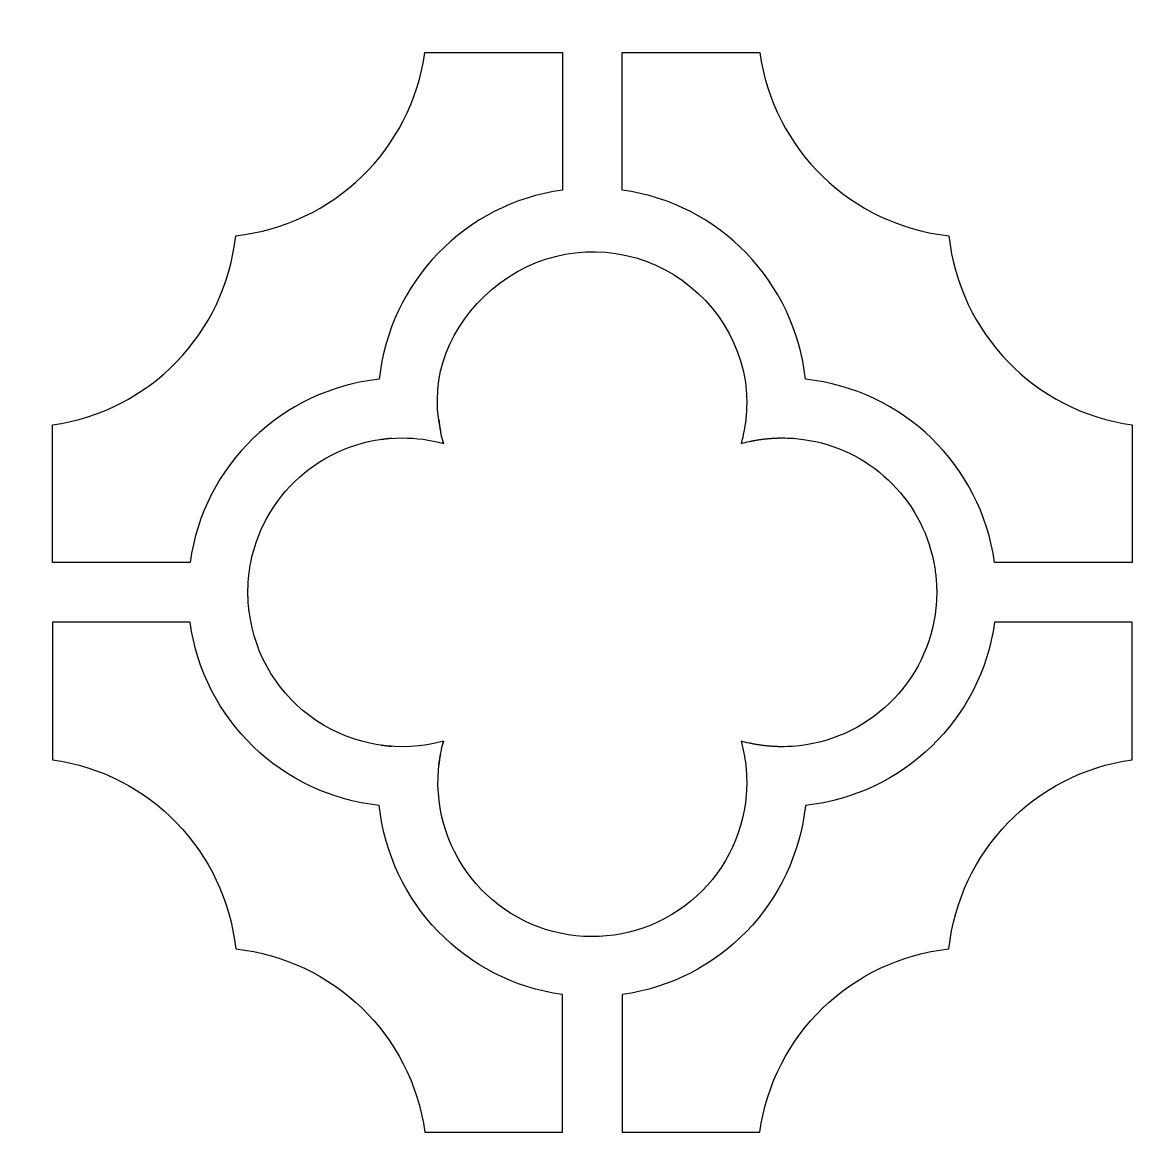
# Model space of a CAD drawing. Header units: centimetres. Extents: x -8.6 to 7.4, y -2.5 to 11.8.
# Drawn here: x 3.592 to 6.103, y -0.451 to 2.096 of the extents above; entities that cross this region are included whole.
import ezdxf

# ---------------------------------------------------------------- set-up
doc = ezdxf.new("R2010")
doc.units = ezdxf.units.CM
doc.header["$MEASUREMENT"] = 0
doc.layers.add('layer 1', color=7, linetype='Continuous')

msp = doc.modelspace()

# ---------------------------------------------------------------- linework, layer by layer
at = {"layer": 'layer 1', "color": 242}
for points, knots in [([(-0.18941, 11.81631), (-0.18941, 11.81631), (-0.0542, 11.81631), (-0.0542, 11.81631), (-0.0542, 11.81631), (-0.0542, 11.81631), (7.23783, 11.81631), (7.23783, 11.81631), (7.23783, 11.81631), (7.23783, 11.81631), (7.37304, 11.81631), (7.37304, 11.81631), (7.37304, 11.81631), (7.37304, 11.81631), (7.37304, 11.6811), (7.37304, 11.6811), (7.37304, 11.6811), (7.37304, 11.6811), (7.37304, -2.35212), (7.37304, -2.35212), (7.37304, -2.35212), (7.37304, -2.35212), (7.37304, -2.48733), (7.37304, -2.48733), (7.37304, -2.48733), (7.37304, -2.48733), (7.23783, -2.48733), (7.23783, -2.48733), (7.23783, -2.48733), (7.23783, -2.48733), (-0.0542, -2.48733), (-0.0542, -2.48733), (-0.0542, -2.48733), (-0.0542, -2.48733), (-0.18941, -2.48733), (-0.18941, -2.48733), (-0.18941, -2.48733), (-0.18941, -2.48733), (-0.18941, -2.35212), (-0.18941, -2.35212), (-0.18941, -2.35212), (-0.18941, -2.35212), (-0.18941, 11.6811), (-0.18941, 11.6811), (-0.18941, 11.6811), (-0.18941, 11.6811), (-0.18941, 11.81631), (-0.18941, 11.81631)], [0, 0, 0, 0, 0.0769231, 0.0769231, 0.0769231, 0.0769231, 0.1538462, 0.1538462, 0.1538462, 0.1538462, 0.2307692, 0.2307692, 0.2307692, 0.2307692, 0.3076923, 0.3076923, 0.3076923, 0.3076923, 0.3846154, 0.3846154, 0.3846154, 0.3846154, 0.4615385, 0.4615385, 0.4615385, 0.4615385, 0.5384615, 0.5384615, 0.5384615, 0.5384615, 0.6153846, 0.6153846, 0.6153846, 0.6153846, 0.6923077, 0.6923077, 0.6923077, 0.6923077, 0.7692308, 0.7692308, 0.7692308, 0.7692308, 0.8461538, 0.8461538, 0.8461538, 0.8461538, 1, 1, 1, 1]), ([(3.65942, 0.87888), (3.65942, 0.87888), (3.84912, 0.87888), (3.84912, 0.87888), (3.84912, 0.87888), (3.84912, 0.87888), (3.96933, 0.87888), (3.96933, 0.87888), (3.96933, 0.87888), (3.99994, 1.09788), (4.17591, 1.26805), (4.39576, 1.29173), (4.39576, 1.29173), (4.41928, 1.51161), (4.58966, 1.68738), (4.80863, 1.71815), (4.80863, 1.71815), (4.80863, 1.71815), (4.80863, 2.02809), (4.80863, 2.02809), (4.80863, 2.02809), (4.80863, 2.02809), (4.70532, 2.02809), (4.70532, 2.02809), (4.70532, 2.02809), (4.70532, 2.02809), (4.65601, 2.02809), (4.65601, 2.02809), (4.65601, 2.02809), (4.65601, 2.02809), (4.61874, 2.02809), (4.61874, 2.02809), (4.61874, 2.02809), (4.61874, 2.02809), (4.49869, 2.02809), (4.49869, 2.02809), (4.49869, 2.02809), (4.46807, 1.80909), (4.2921, 1.63891), (4.07225, 1.61523), (4.07225, 1.61523), (4.04874, 1.39537), (3.87838, 1.2196), (3.65942, 1.18882), (3.65942, 1.18882), (3.65942, 1.18882), (3.65942, 1.12352), (3.65942, 1.12352), (3.65942, 1.12352), (3.65942, 1.12352), (3.65942, 1.09026), (3.65942, 1.09026), (3.65942, 1.09026), (3.65942, 1.09026), (3.65942, 0.99169), (3.65942, 0.99169), (3.65942, 0.99169), (3.65942, 0.99169), (3.65942, 0.87888), (3.65942, 0.87888)], [0, 0, 0, 0, 0.0625, 0.0625, 0.0625, 0.0625, 0.125, 0.125, 0.125, 0.125, 0.1875, 0.1875, 0.1875, 0.1875, 0.25, 0.25, 0.25, 0.25, 0.3125, 0.3125, 0.3125, 0.3125, 0.375, 0.375, 0.375, 0.375, 0.4375, 0.4375, 0.4375, 0.4375, 0.5, 0.5, 0.5, 0.5, 0.5625, 0.5625, 0.5625, 0.5625, 0.625, 0.625, 0.625, 0.625, 0.6875, 0.6875, 0.6875, 0.6875, 0.75, 0.75, 0.75, 0.75, 0.8125, 0.8125, 0.8125, 0.8125, 0.875, 0.875, 0.875, 0.875, 1, 1, 1, 1]), ([(5.78311, 0.87888), (5.78311, 0.87888), (5.93807, 0.87888), (5.93807, 0.87888), (5.93807, 0.87888), (5.93807, 0.87888), (6.09303, 0.87888), (6.09303, 0.87888), (6.09303, 0.87888), (6.09303, 0.87888), (6.09303, 0.99169), (6.09303, 0.99169), (6.09303, 0.99169), (6.09303, 0.99169), (6.09303, 1.09024), (6.09303, 1.09024), (6.09303, 1.09024), (6.09303, 1.09024), (6.09303, 1.12354), (6.09303, 1.12354), (6.09303, 1.12354), (6.09303, 1.12354), (6.09303, 1.1888), (6.09303, 1.1888), (6.09303, 1.1888), (5.87404, 1.21943), (5.70387, 1.39539), (5.68018, 1.61523), (5.68018, 1.61523), (5.46031, 1.63875), (5.28453, 1.80911), (5.25376, 2.02809), (5.25376, 2.02809), (5.25376, 2.02809), (5.18862, 2.02809), (5.18862, 2.02809), (5.18862, 2.02809), (5.18862, 2.02809), (5.09642, 2.02809), (5.09642, 2.02809), (5.09642, 2.02809), (5.09642, 2.02809), (5.02738, 2.02809), (5.02738, 2.02809), (5.02738, 2.02809), (5.02738, 2.02809), (4.94384, 2.02809), (4.94384, 2.02809), (4.94384, 2.02809), (4.94384, 2.02809), (4.94384, 1.71814), (4.94384, 1.71814), (4.94384, 1.71814), (5.16283, 1.68753), (5.33299, 1.51158), (5.35667, 1.29173), (5.35667, 1.29173), (5.57654, 1.26822), (5.75233, 1.09785), (5.78311, 0.87888)], [0, 0, 0, 0, 0.0625, 0.0625, 0.0625, 0.0625, 0.125, 0.125, 0.125, 0.125, 0.1875, 0.1875, 0.1875, 0.1875, 0.25, 0.25, 0.25, 0.25, 0.3125, 0.3125, 0.3125, 0.3125, 0.375, 0.375, 0.375, 0.375, 0.4375, 0.4375, 0.4375, 0.4375, 0.5, 0.5, 0.5, 0.5, 0.5625, 0.5625, 0.5625, 0.5625, 0.625, 0.625, 0.625, 0.625, 0.6875, 0.6875, 0.6875, 0.6875, 0.75, 0.75, 0.75, 0.75, 0.8125, 0.8125, 0.8125, 0.8125, 0.875, 0.875, 0.875, 0.875, 1, 1, 1, 1]), ([(4.1064, 0.87888), (4.10477, 0.87064), (4.10345, 0.86234), (4.10243, 0.85401), (4.10243, 0.85401), (4.10243, 0.85401), (4.10219, 0.85191), (4.10219, 0.85191), (4.10219, 0.85191), (4.10219, 0.85191), (4.10195, 0.8498), (4.10195, 0.8498), (4.10195, 0.8498), (4.10195, 0.8498), (4.10112, 0.84144), (4.10112, 0.84144), (4.10112, 0.84144), (4.10112, 0.84144), (4.10063, 0.83498), (4.10063, 0.83498), (4.10063, 0.83498), (4.10063, 0.83498), (4.10048, 0.83283), (4.10048, 0.83283), (4.10048, 0.83283), (4.10048, 0.83283), (4.10023, 0.82858), (4.10023, 0.82858), (4.10023, 0.82858), (4.10023, 0.82858), (4.10014, 0.82639), (4.10014, 0.82639), (4.10014, 0.82639), (4.10014, 0.82639), (4.10004, 0.82366), (4.10004, 0.82366), (4.10004, 0.82366), (4.10004, 0.82366), (4.1, 0.8221), (4.1, 0.8221), (4.1, 0.8221), (4.1, 0.8221), (4.09992, 0.82028), (4.09992, 0.82028), (4.09992, 0.82028), (4.09992, 0.82028), (4.09989, 0.8181), (4.09989, 0.8181), (4.09989, 0.8181), (4.09989, 0.8181), (4.09988, 0.81671), (4.09988, 0.81671), (4.09988, 0.81671), (4.09988, 0.81671), (4.09984, 0.81457), (4.09984, 0.81457), (4.09984, 0.81457), (4.09984, 0.81457), (4.09983, 0.81237), (4.09983, 0.81237), (4.09983, 0.81237), (4.09983, 0.81237), (4.09983, 0.81022), (4.09983, 0.81022), (4.09983, 0.81022), (4.09983, 0.81022), (4.09984, 0.80808), (4.09984, 0.80808), (4.09984, 0.80808), (4.09984, 0.80808), (4.09987, 0.80627), (4.09987, 0.80627), (4.09987, 0.80627), (4.09987, 0.80627), (4.09988, 0.80483), (4.09988, 0.80483), (4.09988, 0.80483), (4.09988, 0.80483), (4.09992, 0.80266), (4.09992, 0.80266), (4.09992, 0.80266), (4.09992, 0.80266), (4.1, 0.80051), (4.1, 0.80051), (4.1, 0.80051), (4.1, 0.80051), (4.10004, 0.79894), (4.10004, 0.79894), (4.10004, 0.79894), (4.10004, 0.79894), (4.1001, 0.7973), (4.1001, 0.7973), (4.1001, 0.7973), (4.1001, 0.7973), (4.10019, 0.79515), (4.10019, 0.79515), (4.10019, 0.79515), (4.10019, 0.79515), (4.10048, 0.78981), (4.10048, 0.78981), (4.10048, 0.78981), (4.10048, 0.78981), (4.10063, 0.78767), (4.10063, 0.78767), (4.10063, 0.78767), (4.10063, 0.78767), (4.10102, 0.78235), (4.10102, 0.78235), (4.10102, 0.78235), (4.10136, 0.77846), (4.10175, 0.77458), (4.10219, 0.77071), (4.10219, 0.77071), (4.10219, 0.77071), (4.10243, 0.7686), (4.10243, 0.7686), (4.10243, 0.7686), (4.11478, 0.6681), (4.17025, 0.57803), (4.25448, 0.52184), (4.25448, 0.52184), (4.33869, 0.46567), (4.44306, 0.44883), (4.54064, 0.47575), (4.54064, 0.47575), (4.54064, 0.47575), (4.53898, 0.46946), (4.53898, 0.46946), (4.53898, 0.46946), (4.53898, 0.46946), (4.54064, 0.47576), (4.54064, 0.47576), (4.54064, 0.47576), (4.53827, 0.46694), (4.53621, 0.45804), (4.53448, 0.44908), (4.53448, 0.44908), (4.53272, 0.43998), (4.53133, 0.43081), (4.53031, 0.4216), (4.53031, 0.4216), (4.53121, 0.42966), (4.53239, 0.43769), (4.53382, 0.44567), (4.53382, 0.44567), (4.51709, 0.3534), (4.53824, 0.25828), (4.59251, 0.1818), (4.59251, 0.1818), (4.64678, 0.10532), (4.72913, 0.05401), (4.82175, 0.03934), (4.82175, 0.03934), (4.91441, 0.02467), (5.00907, 0.04801), (5.08428, 0.10408), (5.08428, 0.10408), (5.15949, 0.16015), (5.20882, 0.24375), (5.22121, 0.33674), (5.22121, 0.33674), (5.22121, 0.33674), (5.22142, 0.3382), (5.22142, 0.3382), (5.22142, 0.3382), (5.22142, 0.3382), (5.22157, 0.33966), (5.22157, 0.33966), (5.22157, 0.33966), (5.22157, 0.33966), (5.22195, 0.34263), (5.22195, 0.34263), (5.22195, 0.34263), (5.22195, 0.34263), (5.2222, 0.34483), (5.2222, 0.34483), (5.2222, 0.34483), (5.2222, 0.34483), (5.22237, 0.34629), (5.22237, 0.34629), (5.22237, 0.34629), (5.22237, 0.34629), (5.22258, 0.34853), (5.22258, 0.34853), (5.22258, 0.34853), (5.22258, 0.34853), (5.22275, 0.35042), (5.22275, 0.35042), (5.22275, 0.35042), (5.22275, 0.35042), (5.22292, 0.35222), (5.22292, 0.35222), (5.22292, 0.35222), (5.22292, 0.35222), (5.22304, 0.35371), (5.22304, 0.35371), (5.22304, 0.35371), (5.22304, 0.35371), (5.22315, 0.35498), (5.22315, 0.35498), (5.22315, 0.35498), (5.22315, 0.35498), (5.22328, 0.35669), (5.22328, 0.35669), (5.22328, 0.35669), (5.22328, 0.35669), (5.22373, 0.36339), (5.22373, 0.36339), (5.22373, 0.36339), (5.22373, 0.36339), (5.22381, 0.36487), (5.22381, 0.36487), (5.22381, 0.36487), (5.22381, 0.36487), (5.22386, 0.36638), (5.22386, 0.36638), (5.22386, 0.36638), (5.22386, 0.36638), (5.22395, 0.36787), (5.22395, 0.36787), (5.22395, 0.36787), (5.22395, 0.36787), (5.224, 0.36938), (5.224, 0.36938), (5.224, 0.36938), (5.224, 0.36938), (5.22409, 0.37157), (5.22409, 0.37157), (5.22409, 0.37157), (5.22409, 0.37157), (5.22422, 0.37657), (5.22422, 0.37657), (5.22422, 0.37657), (5.22422, 0.37657), (5.22424, 0.37844), (5.22424, 0.37844), (5.22424, 0.37844), (5.22424, 0.37844), (5.22427, 0.38071), (5.22427, 0.38071), (5.22427, 0.38071), (5.22427, 0.38071), (5.2243, 0.38295), (5.2243, 0.38295), (5.2243, 0.38295), (5.2243, 0.38295), (5.22427, 0.38447), (5.22427, 0.38447), (5.22427, 0.38447), (5.22427, 0.38447), (5.22427, 0.38596), (5.22427, 0.38596), (5.22427, 0.38596), (5.22427, 0.38596), (5.22424, 0.38747), (5.22424, 0.38747), (5.22424, 0.38747), (5.22424, 0.38747), (5.22424, 0.38896), (5.22424, 0.38896), (5.22424, 0.38896), (5.22424, 0.38896), (5.22419, 0.39047), (5.22419, 0.39047), (5.22419, 0.39047), (5.22419, 0.39047), (5.22416, 0.39196), (5.22416, 0.39196), (5.22416, 0.39196), (5.22416, 0.39196), (5.22412, 0.39347), (5.22412, 0.39347), (5.22412, 0.39347), (5.22412, 0.39347), (5.22409, 0.39495), (5.22409, 0.39495), (5.22409, 0.39495), (5.22409, 0.39495), (5.224, 0.39645), (5.224, 0.39645), (5.224, 0.39645), (5.224, 0.39645), (5.22395, 0.39796), (5.22395, 0.39796), (5.22395, 0.39796), (5.22395, 0.39796), (5.22386, 0.39945), (5.22386, 0.39945), (5.22386, 0.39945), (5.22386, 0.39945), (5.22381, 0.40093), (5.22381, 0.40093), (5.22381, 0.40093), (5.22381, 0.40093), (5.22373, 0.40243), (5.22373, 0.40243), (5.22373, 0.40243), (5.22373, 0.40243), (5.22365, 0.40391), (5.22365, 0.40391), (5.22365, 0.40391), (5.22365, 0.40391), (5.22356, 0.40541), (5.22356, 0.40541), (5.22356, 0.40541), (5.22356, 0.40541), (5.22347, 0.40686), (5.22347, 0.40686), (5.22347, 0.40686), (5.22347, 0.40686), (5.22336, 0.40837), (5.22336, 0.40837), (5.22336, 0.40837), (5.22336, 0.40837), (5.22325, 0.40982), (5.22325, 0.40982), (5.22325, 0.40982), (5.22325, 0.40982), (5.22312, 0.41133), (5.22312, 0.41133), (5.22312, 0.41133), (5.22312, 0.41133), (5.223, 0.41278), (5.223, 0.41278), (5.223, 0.41278), (5.223, 0.41278), (5.22286, 0.41429), (5.22286, 0.41429), (5.22286, 0.41429), (5.22286, 0.41429), (5.22273, 0.41575), (5.22273, 0.41575), (5.22273, 0.41575), (5.22273, 0.41575), (5.22259, 0.4172), (5.22259, 0.4172), (5.22259, 0.4172), (5.22259, 0.4172), (5.22248, 0.41867), (5.22248, 0.41867), (5.22248, 0.41867), (5.22248, 0.41867), (5.22231, 0.42014), (5.22231, 0.42014), (5.22231, 0.42014), (5.22231, 0.42014), (5.22215, 0.4216), (5.22215, 0.4216), (5.22215, 0.4216), (5.22013, 0.4399), (5.21665, 0.45801), (5.21173, 0.47576), (5.21173, 0.47576), (5.21775, 0.47413), (5.22381, 0.47265), (5.22991, 0.47132), (5.22991, 0.47132), (5.22991, 0.47132), (5.23133, 0.47099), (5.23133, 0.47099), (5.23133, 0.47099), (5.23133, 0.47099), (5.23275, 0.4707), (5.23275, 0.4707), (5.23275, 0.4707), (5.23275, 0.4707), (5.23417, 0.47038), (5.23417, 0.47038), (5.23417, 0.47038), (5.23417, 0.47038), (5.23558, 0.47011), (5.23558, 0.47011), (5.23558, 0.47011), (5.23558, 0.47011), (5.237, 0.46983), (5.237, 0.46983), (5.237, 0.46983), (5.237, 0.46983), (5.23842, 0.46956), (5.23842, 0.46956), (5.23842, 0.46956), (5.23842, 0.46956), (5.23986, 0.46927), (5.23986, 0.46927), (5.23986, 0.46927), (5.23986, 0.46927), (5.24128, 0.46904), (5.24128, 0.46904), (5.24128, 0.46904), (5.24128, 0.46904), (5.24271, 0.46875), (5.24271, 0.46875), (5.24271, 0.46875), (5.24271, 0.46875), (5.24413, 0.46851), (5.24413, 0.46851), (5.24413, 0.46851), (5.24413, 0.46851), (5.24559, 0.46823), (5.24559, 0.46823), (5.24559, 0.46823), (5.24559, 0.46823), (5.24701, 0.46802), (5.24701, 0.46802), (5.24701, 0.46802), (5.24701, 0.46802), (5.24848, 0.46777), (5.24848, 0.46777), (5.24848, 0.46777), (5.24848, 0.46777), (5.2499, 0.46754), (5.2499, 0.46754), (5.2499, 0.46754), (5.2499, 0.46754), (5.25135, 0.4673), (5.25135, 0.4673), (5.25135, 0.4673), (5.25135, 0.4673), (5.25278, 0.4671), (5.25278, 0.4671), (5.25278, 0.4671), (5.25278, 0.4671), (5.25425, 0.46686), (5.25425, 0.46686), (5.25425, 0.46686), (5.25425, 0.46686), (5.25571, 0.46666), (5.25571, 0.46666), (5.25571, 0.46666), (5.25571, 0.46666), (5.25716, 0.46644), (5.25716, 0.46644), (5.25716, 0.46644), (5.25716, 0.46644), (5.25859, 0.46627), (5.25859, 0.46627), (5.25859, 0.46627), (5.25859, 0.46627), (5.26006, 0.46607), (5.26006, 0.46607), (5.26006, 0.46607), (5.26006, 0.46607), (5.26152, 0.46591), (5.26152, 0.46591), (5.26152, 0.46591), (5.26152, 0.46591), (5.26297, 0.46571), (5.26297, 0.46571), (5.26297, 0.46571), (5.26297, 0.46571), (5.26444, 0.46555), (5.26444, 0.46555), (5.26444, 0.46555), (5.26444, 0.46555), (5.2659, 0.46537), (5.2659, 0.46537), (5.2659, 0.46537), (5.2659, 0.46537), (5.26735, 0.46521), (5.26735, 0.46521), (5.26735, 0.46521), (5.26735, 0.46521), (5.26884, 0.46504), (5.26884, 0.46504), (5.26884, 0.46504), (5.26884, 0.46504), (5.27029, 0.46492), (5.27029, 0.46492), (5.27029, 0.46492), (5.27029, 0.46492), (5.27175, 0.46477), (5.27175, 0.46477), (5.27175, 0.46477), (5.27175, 0.46477), (5.27322, 0.46465), (5.27322, 0.46465), (5.27322, 0.46465), (5.27322, 0.46465), (5.27471, 0.4645), (5.27471, 0.4645), (5.27471, 0.4645), (5.27471, 0.4645), (5.27618, 0.46438), (5.27618, 0.46438), (5.27618, 0.46438), (5.27618, 0.46438), (5.27767, 0.46425), (5.27767, 0.46425), (5.27767, 0.46425), (5.27767, 0.46425), (5.27913, 0.46415), (5.27913, 0.46415), (5.27913, 0.46415), (5.27913, 0.46415), (5.28064, 0.46403), (5.28064, 0.46403), (5.28064, 0.46403), (5.28064, 0.46403), (5.28209, 0.46395), (5.28209, 0.46395), (5.28209, 0.46395), (5.28209, 0.46395), (5.2836, 0.46385), (5.2836, 0.46385), (5.2836, 0.46385), (5.2836, 0.46385), (5.28507, 0.46378), (5.28507, 0.46378), (5.28507, 0.46378), (5.28507, 0.46378), (5.28657, 0.46369), (5.28657, 0.46369), (5.28657, 0.46369), (5.28657, 0.46369), (5.28804, 0.46364), (5.28804, 0.46364), (5.28804, 0.46364), (5.28804, 0.46364), (5.28955, 0.46355), (5.28955, 0.46355), (5.28955, 0.46355), (5.28955, 0.46355), (5.29104, 0.4635), (5.29104, 0.4635), (5.29104, 0.4635), (5.29104, 0.4635), (5.29255, 0.46342), (5.29255, 0.46342), (5.29255, 0.46342), (5.29255, 0.46342), (5.29403, 0.46337), (5.29403, 0.46337), (5.29403, 0.46337), (5.29403, 0.46337), (5.29554, 0.46333), (5.29554, 0.46333), (5.29554, 0.46333), (5.29554, 0.46333), (5.29704, 0.46331), (5.29704, 0.46331), (5.29704, 0.46331), (5.29704, 0.46331), (5.29854, 0.46327), (5.29854, 0.46327), (5.29854, 0.46327), (5.29854, 0.46327), (5.30004, 0.46327), (5.30004, 0.46327), (5.30004, 0.46327), (5.30004, 0.46327), (5.30154, 0.46323), (5.30154, 0.46323), (5.30154, 0.46323), (5.30154, 0.46323), (5.30304, 0.46323), (5.30304, 0.46323), (5.30304, 0.46323), (5.30304, 0.46323), (5.30455, 0.4632), (5.30455, 0.4632), (5.30455, 0.4632), (5.30455, 0.4632), (5.30605, 0.46323), (5.30605, 0.46323), (5.30605, 0.46323), (5.30605, 0.46323), (5.30788, 0.46325), (5.30788, 0.46325), (5.30788, 0.46325), (5.30788, 0.46325), (5.30982, 0.46327), (5.30982, 0.46327), (5.30982, 0.46327), (5.30982, 0.46327), (5.31626, 0.46344), (5.31626, 0.46344), (5.31626, 0.46344), (5.31626, 0.46344), (5.31812, 0.46351), (5.31812, 0.46351), (5.31812, 0.46351), (5.31812, 0.46351), (5.32483, 0.46384), (5.32483, 0.46384), (5.32483, 0.46384), (5.32483, 0.46384), (5.32633, 0.46394), (5.32633, 0.46394), (5.32633, 0.46394), (5.32633, 0.46394), (5.32784, 0.46401), (5.32784, 0.46401), (5.32784, 0.46401), (5.40978, 0.46978), (5.48704, 0.50412), (5.5462, 0.56111), (5.5462, 0.56111), (5.60539, 0.61813), (5.64245, 0.69422), (5.65081, 0.77598), (5.65081, 0.77598), (5.65081, 0.77598), (5.6513, 0.78128), (5.6513, 0.78128), (5.6513, 0.78128), (5.65175, 0.78679), (5.65209, 0.79232), (5.65234, 0.79785), (5.65234, 0.79785), (5.65234, 0.79785), (5.65239, 0.79946), (5.65239, 0.79946), (5.65239, 0.79946), (5.65239, 0.79946), (5.65247, 0.8016), (5.65247, 0.8016), (5.65247, 0.8016), (5.65247, 0.8016), (5.65255, 0.80466), (5.65255, 0.80466), (5.65255, 0.80466), (5.65255, 0.80466), (5.65255, 0.80593), (5.65255, 0.80593), (5.65255, 0.80593), (5.65255, 0.80593), (5.65259, 0.80808), (5.65259, 0.80808), (5.65259, 0.80808), (5.65259, 0.80808), (5.65261, 0.81022), (5.65261, 0.81022), (5.65261, 0.81022), (5.65261, 0.81022), (5.65261, 0.81237), (5.65261, 0.81237), (5.65261, 0.81237), (5.65261, 0.81237), (5.65259, 0.81457), (5.65259, 0.81457), (5.65259, 0.81457), (5.65259, 0.81457), (5.65257, 0.81631), (5.65257, 0.81631), (5.65257, 0.81631), (5.65257, 0.81631), (5.65255, 0.81779), (5.65255, 0.81779), (5.65255, 0.81779), (5.65255, 0.81779), (5.65251, 0.81992), (5.65251, 0.81992), (5.65251, 0.81992), (5.65251, 0.81992), (5.65243, 0.8221), (5.65243, 0.8221), (5.65243, 0.8221), (5.65243, 0.8221), (5.65239, 0.82355), (5.65239, 0.82355), (5.65239, 0.82355), (5.65216, 0.82879), (5.65186, 0.83401), (5.65146, 0.83924), (5.65146, 0.83924), (5.65146, 0.83924), (5.6513, 0.84136), (5.6513, 0.84136), (5.6513, 0.84136), (5.6513, 0.84136), (5.65092, 0.84557), (5.65092, 0.84557), (5.65092, 0.84557), (5.64976, 0.85674), (5.64813, 0.86785), (5.64602, 0.87888), (5.64602, 0.87888), (5.61727, 1.02463), (5.49932, 1.13598), (5.35213, 1.15607), (5.35213, 1.15607), (5.34443, 1.15714), (5.33669, 1.15793), (5.32894, 1.15847), (5.32894, 1.15847), (5.32894, 1.15847), (5.32711, 1.15858), (5.32711, 1.15858), (5.32711, 1.15858), (5.32711, 1.15858), (5.3256, 1.15868), (5.3256, 1.15868), (5.3256, 1.15868), (5.3256, 1.15868), (5.31812, 1.15905), (5.31812, 1.15905), (5.31812, 1.15905), (5.31812, 1.15905), (5.31626, 1.15913), (5.31626, 1.15913), (5.31626, 1.15913), (5.31626, 1.15913), (5.31094, 1.15927), (5.31094, 1.15927), (5.31094, 1.15927), (5.31094, 1.15927), (5.30906, 1.15929), (5.30906, 1.15929), (5.30906, 1.15929), (5.30906, 1.15929), (5.30678, 1.15934), (5.30678, 1.15934), (5.30678, 1.15934), (5.30678, 1.15934), (5.30455, 1.15936), (5.30455, 1.15936), (5.30455, 1.15936), (5.30455, 1.15936), (5.30304, 1.15934), (5.30304, 1.15934), (5.30304, 1.15934), (5.30304, 1.15934), (5.30154, 1.15934), (5.30154, 1.15934), (5.30154, 1.15934), (5.30154, 1.15934), (5.30004, 1.15929), (5.30004, 1.15929), (5.30004, 1.15929), (5.30004, 1.15929), (5.29854, 1.15929), (5.29854, 1.15929), (5.29854, 1.15929), (5.29854, 1.15929), (5.29704, 1.15925), (5.29704, 1.15925), (5.29704, 1.15925), (5.29704, 1.15925), (5.29554, 1.15922), (5.29554, 1.15922), (5.29554, 1.15922), (5.29554, 1.15922), (5.29403, 1.15919), (5.29403, 1.15919), (5.29403, 1.15919), (5.29403, 1.15919), (5.29255, 1.15915), (5.29255, 1.15915), (5.29255, 1.15915), (5.29255, 1.15915), (5.29104, 1.15906), (5.29104, 1.15906), (5.29104, 1.15906), (5.29104, 1.15906), (5.28955, 1.15901), (5.28955, 1.15901), (5.28955, 1.15901), (5.28955, 1.15901), (5.28804, 1.15892), (5.28804, 1.15892), (5.28804, 1.15892), (5.28804, 1.15892), (5.28657, 1.15887), (5.28657, 1.15887), (5.28657, 1.15887), (5.28657, 1.15887), (5.28507, 1.1588), (5.28507, 1.1588), (5.28507, 1.1588), (5.28507, 1.1588), (5.28361, 1.15871), (5.28361, 1.15871), (5.28361, 1.15871), (5.28361, 1.15871), (5.28211, 1.15862), (5.28211, 1.15862), (5.28211, 1.15862), (5.28211, 1.15862), (5.28065, 1.15853), (5.28065, 1.15853), (5.28065, 1.15853), (5.28065, 1.15853), (5.27916, 1.15841), (5.27916, 1.15841), (5.27916, 1.15841), (5.27916, 1.15841), (5.27769, 1.15831), (5.27769, 1.15831), (5.27769, 1.15831), (5.27769, 1.15831), (5.27619, 1.15818), (5.27619, 1.15818), (5.27619, 1.15818), (5.27619, 1.15818), (5.27472, 1.15806), (5.27472, 1.15806), (5.27472, 1.15806), (5.27472, 1.15806), (5.27324, 1.15792), (5.27324, 1.15792), (5.27324, 1.15792), (5.27324, 1.15792), (5.27179, 1.15779), (5.27179, 1.15779), (5.27179, 1.15779), (5.27179, 1.15779), (5.27032, 1.15764), (5.27032, 1.15764), (5.27032, 1.15764), (5.27032, 1.15764), (5.26886, 1.15752), (5.26886, 1.15752), (5.26886, 1.15752), (5.26886, 1.15752), (5.26739, 1.15735), (5.26739, 1.15735), (5.26739, 1.15735), (5.26739, 1.15735), (5.26592, 1.1572), (5.26592, 1.1572), (5.26592, 1.1572), (5.26592, 1.1572), (5.26447, 1.15703), (5.26447, 1.15703), (5.26447, 1.15703), (5.26447, 1.15703), (5.26301, 1.15686), (5.26301, 1.15686), (5.26301, 1.15686), (5.26301, 1.15686), (5.26154, 1.15665), (5.26154, 1.15665), (5.26154, 1.15665), (5.26154, 1.15665), (5.26009, 1.1565), (5.26009, 1.1565), (5.26009, 1.1565), (5.26009, 1.1565), (5.25863, 1.15628), (5.25863, 1.15628), (5.25863, 1.15628), (5.25863, 1.15628), (5.25721, 1.15612), (5.25721, 1.15612), (5.25721, 1.15612), (5.25721, 1.15612), (5.25574, 1.15589), (5.25574, 1.15589), (5.25574, 1.15589), (5.25574, 1.15589), (5.25429, 1.1557), (5.25429, 1.1557), (5.25429, 1.1557), (5.25429, 1.1557), (5.25283, 1.15547), (5.25283, 1.15547), (5.25283, 1.15547), (5.25283, 1.15547), (5.25139, 1.15526), (5.25139, 1.15526), (5.25139, 1.15526), (5.25139, 1.15526), (5.24993, 1.15502), (5.24993, 1.15502), (5.24993, 1.15502), (5.24993, 1.15502), (5.24851, 1.15479), (5.24851, 1.15479), (5.24851, 1.15479), (5.24851, 1.15479), (5.24706, 1.15454), (5.24706, 1.15454), (5.24706, 1.15454), (5.24706, 1.15454), (5.24564, 1.15433), (5.24564, 1.15433), (5.24564, 1.15433), (5.24564, 1.15433), (5.24417, 1.15406), (5.24417, 1.15406), (5.24417, 1.15406), (5.24417, 1.15406), (5.24275, 1.15381), (5.24275, 1.15381), (5.24275, 1.15381), (5.24275, 1.15381), (5.24132, 1.15354), (5.24132, 1.15354), (5.24132, 1.15354), (5.24132, 1.15354), (5.2399, 1.15328), (5.2399, 1.15328), (5.2399, 1.15328), (5.2399, 1.15328), (5.23848, 1.15301), (5.23848, 1.15301), (5.23848, 1.15301), (5.23848, 1.15301), (5.23706, 1.15273), (5.23706, 1.15273), (5.23706, 1.15273), (5.23706, 1.15273), (5.23565, 1.15244), (5.23565, 1.15244), (5.23565, 1.15244), (5.23565, 1.15244), (5.23423, 1.15218), (5.23423, 1.15218), (5.23423, 1.15218), (5.23423, 1.15218), (5.2328, 1.15185), (5.2328, 1.15185), (5.2328, 1.15185), (5.2328, 1.15185), (5.23138, 1.15156), (5.23138, 1.15156), (5.23138, 1.15156), (5.23138, 1.15156), (5.22996, 1.15125), (5.22996, 1.15125), (5.22996, 1.15125), (5.22387, 1.14992), (5.21782, 1.14844), (5.21181, 1.1468), (5.21181, 1.1468), (5.21666, 1.16456), (5.22011, 1.18266), (5.22214, 1.20096), (5.22214, 1.20096), (5.22214, 1.20096), (5.2223, 1.20242), (5.2223, 1.20242), (5.2223, 1.20242), (5.2223, 1.20242), (5.22245, 1.2039), (5.22245, 1.2039), (5.22245, 1.2039), (5.22245, 1.2039), (5.22258, 1.20535), (5.22258, 1.20535), (5.22258, 1.20535), (5.22258, 1.20535), (5.22273, 1.20681), (5.22273, 1.20681), (5.22273, 1.20681), (5.22273, 1.20681), (5.22286, 1.20828), (5.22286, 1.20828), (5.22286, 1.20828), (5.22286, 1.20828), (5.223, 1.20977), (5.223, 1.20977), (5.223, 1.20977), (5.223, 1.20977), (5.22312, 1.21123), (5.22312, 1.21123), (5.22312, 1.21123), (5.22312, 1.21123), (5.22325, 1.21274), (5.22325, 1.21274), (5.22325, 1.21274), (5.22325, 1.21274), (5.22336, 1.21419), (5.22336, 1.21419), (5.22336, 1.21419), (5.22336, 1.21419), (5.22347, 1.2157), (5.22347, 1.2157), (5.22347, 1.2157), (5.22347, 1.2157), (5.22356, 1.21715), (5.22356, 1.21715), (5.22356, 1.21715), (5.22356, 1.21715), (5.22365, 1.21866), (5.22365, 1.21866), (5.22365, 1.21866), (5.22365, 1.21866), (5.22373, 1.22013), (5.22373, 1.22013), (5.22373, 1.22013), (5.22373, 1.22013), (5.22381, 1.22164), (5.22381, 1.22164), (5.22381, 1.22164), (5.22381, 1.22164), (5.22386, 1.2231), (5.22386, 1.2231), (5.22386, 1.2231), (5.22386, 1.2231), (5.22395, 1.22461), (5.22395, 1.22461), (5.22395, 1.22461), (5.22395, 1.22461), (5.224, 1.2261), (5.224, 1.2261), (5.224, 1.2261), (5.224, 1.2261), (5.22409, 1.22761), (5.22409, 1.22761), (5.22409, 1.22761), (5.22409, 1.22761), (5.22412, 1.22909), (5.22412, 1.22909), (5.22412, 1.22909), (5.22412, 1.22909), (5.22416, 1.2306), (5.22416, 1.2306), (5.22416, 1.2306), (5.22416, 1.2306), (5.22419, 1.23209), (5.22419, 1.23209), (5.22419, 1.23209), (5.22419, 1.23209), (5.22424, 1.2336), (5.22424, 1.2336), (5.22424, 1.2336), (5.22424, 1.2336), (5.22424, 1.23509), (5.22424, 1.23509), (5.22424, 1.23509), (5.22424, 1.23509), (5.22427, 1.2366), (5.22427, 1.2366), (5.22427, 1.2366), (5.22427, 1.2366), (5.22427, 1.23811), (5.22427, 1.23811), (5.22427, 1.23811), (5.22427, 1.23811), (5.2243, 1.23961), (5.2243, 1.23961), (5.2243, 1.23961), (5.2243, 1.23961), (5.22427, 1.24112), (5.22427, 1.24112), (5.22427, 1.24112), (5.22427, 1.24112), (5.22426, 1.24294), (5.22426, 1.24294), (5.22426, 1.24294), (5.22426, 1.24294), (5.22424, 1.24488), (5.22424, 1.24488), (5.22424, 1.24488), (5.22424, 1.24488), (5.22412, 1.24996), (5.22412, 1.24996), (5.22412, 1.24996), (5.22412, 1.24996), (5.224, 1.2532), (5.224, 1.2532), (5.224, 1.2532), (5.224, 1.2532), (5.22395, 1.25469), (5.22395, 1.25469), (5.22395, 1.25469), (5.22395, 1.25469), (5.22386, 1.25619), (5.22386, 1.25619), (5.22386, 1.25619), (5.22386, 1.25619), (5.22382, 1.2575), (5.22382, 1.2575), (5.22382, 1.2575), (5.22382, 1.2575), (5.22373, 1.25918), (5.22373, 1.25918), (5.22373, 1.25918), (5.22373, 1.25918), (5.22329, 1.2657), (5.22329, 1.2657), (5.22329, 1.2657), (5.22329, 1.2657), (5.22316, 1.26737), (5.22316, 1.26737), (5.22316, 1.26737), (5.22316, 1.26737), (5.22304, 1.26885), (5.22304, 1.26885), (5.22304, 1.26885), (5.22304, 1.26885), (5.22292, 1.27034), (5.22292, 1.27034), (5.22292, 1.27034), (5.22292, 1.27034), (5.22277, 1.27181), (5.22277, 1.27181), (5.22277, 1.27181), (5.22277, 1.27181), (5.22267, 1.27323), (5.22267, 1.27323), (5.22267, 1.27323), (5.22267, 1.27323), (5.22248, 1.27533), (5.22248, 1.27533), (5.22248, 1.27533), (5.22248, 1.27533), (5.22228, 1.277), (5.22228, 1.277), (5.22228, 1.277), (5.22228, 1.277), (5.22203, 1.2792), (5.22203, 1.2792), (5.22203, 1.2792), (5.22203, 1.2792), (5.2217, 1.28189), (5.2217, 1.28189), (5.2217, 1.28189), (5.2217, 1.28189), (5.2215, 1.28362), (5.2215, 1.28362), (5.2215, 1.28362), (5.2215, 1.28362), (5.2213, 1.28509), (5.2213, 1.28509), (5.2213, 1.28509), (5.20166, 1.40987), (5.11595, 1.5142), (4.99736, 1.55769), (4.99736, 1.55769), (4.87877, 1.60118), (4.74593, 1.57699), (4.65029, 1.49449), (4.65029, 1.49449), (4.55464, 1.41199), (4.50822, 1.30058), (4.53382, 1.1769), (4.53382, 1.1769), (4.53238, 1.18488), (4.53121, 1.1929), (4.53031, 1.20096), (4.53031, 1.20096), (4.53133, 1.19175), (4.53272, 1.18259), (4.53446, 1.17348), (4.53446, 1.17348), (4.5362, 1.16451), (4.53828, 1.15561), (4.5407, 1.1468), (4.5407, 1.1468), (4.5407, 1.1468), (4.53898, 1.1531), (4.53898, 1.1531), (4.53898, 1.1531), (4.53898, 1.1531), (4.54064, 1.14681), (4.54064, 1.14681), (4.54064, 1.14681), (4.51042, 1.15514), (4.47922, 1.15936), (4.44787, 1.15936), (4.44787, 1.15936), (4.2816, 1.15929), (4.13862, 1.04199), (4.10638, 0.87888), (4.10638, 0.87888), (4.10638, 0.87888), (4.1064, 0.87888), (4.1064, 0.87888)], [0, 0, 0, 0, 0.0034364, 0.0034364, 0.0034364, 0.0034364, 0.0068729, 0.0068729, 0.0068729, 0.0068729, 0.0103093, 0.0103093, 0.0103093, 0.0103093, 0.0137457, 0.0137457, 0.0137457, 0.0137457, 0.0171821, 0.0171821, 0.0171821, 0.0171821, 0.0206186, 0.0206186, 0.0206186, 0.0206186, 0.024055, 0.024055, 0.024055, 0.024055, 0.0274914, 0.0274914, 0.0274914, 0.0274914, 0.0309278, 0.0309278, 0.0309278, 0.0309278, 0.0343643, 0.0343643, 0.0343643, 0.0343643, 0.0378007, 0.0378007, 0.0378007, 0.0378007, 0.0412371, 0.0412371, 0.0412371, 0.0412371, 0.0446735, 0.0446735, 0.0446735, 0.0446735, 0.04811, 0.04811, 0.04811, 0.04811, 0.0515464, 0.0515464, 0.0515464, 0.0515464, 0.0549828, 0.0549828, 0.0549828, 0.0549828, 0.0584192, 0.0584192, 0.0584192, 0.0584192, 0.0618557, 0.0618557, 0.0618557, 0.0618557, 0.0652921, 0.0652921, 0.0652921, 0.0652921, 0.0687285, 0.0687285, 0.0687285, 0.0687285, 0.0721649, 0.0721649, 0.0721649, 0.0721649, 0.0756014, 0.0756014, 0.0756014, 0.0756014, 0.0790378, 0.0790378, 0.0790378, 0.0790378, 0.0824742, 0.0824742, 0.0824742, 0.0824742, 0.0859107, 0.0859107, 0.0859107, 0.0859107, 0.0893471, 0.0893471, 0.0893471, 0.0893471, 0.0927835, 0.0927835, 0.0927835, 0.0927835, 0.0962199, 0.0962199, 0.0962199, 0.0962199, 0.0996564, 0.0996564, 0.0996564, 0.0996564, 0.1030928, 0.1030928, 0.1030928, 0.1030928, 0.1065292, 0.1065292, 0.1065292, 0.1065292, 0.1099656, 0.1099656, 0.1099656, 0.1099656, 0.1134021, 0.1134021, 0.1134021, 0.1134021, 0.1168385, 0.1168385, 0.1168385, 0.1168385, 0.1202749, 0.1202749, 0.1202749, 0.1202749, 0.1237113, 0.1237113, 0.1237113, 0.1237113, 0.1271478, 0.1271478, 0.1271478, 0.1271478, 0.1305842, 0.1305842, 0.1305842, 0.1305842, 0.1340206, 0.1340206, 0.1340206, 0.1340206, 0.137457, 0.137457, 0.137457, 0.137457, 0.1408935, 0.1408935, 0.1408935, 0.1408935, 0.1443299, 0.1443299, 0.1443299, 0.1443299, 0.1477663, 0.1477663, 0.1477663, 0.1477663, 0.1512027, 0.1512027, 0.1512027, 0.1512027, 0.1546392, 0.1546392, 0.1546392, 0.1546392, 0.1580756, 0.1580756, 0.1580756, 0.1580756, 0.161512, 0.161512, 0.161512, 0.161512, 0.1649485, 0.1649485, 0.1649485, 0.1649485, 0.1683849, 0.1683849, 0.1683849, 0.1683849, 0.1718213, 0.1718213, 0.1718213, 0.1718213, 0.1752577, 0.1752577, 0.1752577, 0.1752577, 0.1786942, 0.1786942, 0.1786942, 0.1786942, 0.1821306, 0.1821306, 0.1821306, 0.1821306, 0.185567, 0.185567, 0.185567, 0.185567, 0.1890034, 0.1890034, 0.1890034, 0.1890034, 0.1924399, 0.1924399, 0.1924399, 0.1924399, 0.1958763, 0.1958763, 0.1958763, 0.1958763, 0.1993127, 0.1993127, 0.1993127, 0.1993127, 0.2027491, 0.2027491, 0.2027491, 0.2027491, 0.2061856, 0.2061856, 0.2061856, 0.2061856, 0.209622, 0.209622, 0.209622, 0.209622, 0.2130584, 0.2130584, 0.2130584, 0.2130584, 0.2164948, 0.2164948, 0.2164948, 0.2164948, 0.2199313, 0.2199313, 0.2199313, 0.2199313, 0.2233677, 0.2233677, 0.2233677, 0.2233677, 0.2268041, 0.2268041, 0.2268041, 0.2268041, 0.2302405, 0.2302405, 0.2302405, 0.2302405, 0.233677, 0.233677, 0.233677, 0.233677, 0.2371134, 0.2371134, 0.2371134, 0.2371134, 0.2405498, 0.2405498, 0.2405498, 0.2405498, 0.2439863, 0.2439863, 0.2439863, 0.2439863, 0.2474227, 0.2474227, 0.2474227, 0.2474227, 0.2508591, 0.2508591, 0.2508591, 0.2508591, 0.2542955, 0.2542955, 0.2542955, 0.2542955, 0.257732, 0.257732, 0.257732, 0.257732, 0.2611684, 0.2611684, 0.2611684, 0.2611684, 0.2646048, 0.2646048, 0.2646048, 0.2646048, 0.2680412, 0.2680412, 0.2680412, 0.2680412, 0.2714777, 0.2714777, 0.2714777, 0.2714777, 0.2749141, 0.2749141, 0.2749141, 0.2749141, 0.2783505, 0.2783505, 0.2783505, 0.2783505, 0.2817869, 0.2817869, 0.2817869, 0.2817869, 0.2852234, 0.2852234, 0.2852234, 0.2852234, 0.2886598, 0.2886598, 0.2886598, 0.2886598, 0.2920962, 0.2920962, 0.2920962, 0.2920962, 0.2955326, 0.2955326, 0.2955326, 0.2955326, 0.2989691, 0.2989691, 0.2989691, 0.2989691, 0.3024055, 0.3024055, 0.3024055, 0.3024055, 0.3058419, 0.3058419, 0.3058419, 0.3058419, 0.3092784, 0.3092784, 0.3092784, 0.3092784, 0.3127148, 0.3127148, 0.3127148, 0.3127148, 0.3161512, 0.3161512, 0.3161512, 0.3161512, 0.3195876, 0.3195876, 0.3195876, 0.3195876, 0.3230241, 0.3230241, 0.3230241, 0.3230241, 0.3264605, 0.3264605, 0.3264605, 0.3264605, 0.3298969, 0.3298969, 0.3298969, 0.3298969, 0.3333333, 0.3333333, 0.3333333, 0.3333333, 0.3367698, 0.3367698, 0.3367698, 0.3367698, 0.3402062, 0.3402062, 0.3402062, 0.3402062, 0.3436426, 0.3436426, 0.3436426, 0.3436426, 0.347079, 0.347079, 0.347079, 0.347079, 0.3505155, 0.3505155, 0.3505155, 0.3505155, 0.3539519, 0.3539519, 0.3539519, 0.3539519, 0.3573883, 0.3573883, 0.3573883, 0.3573883, 0.3608247, 0.3608247, 0.3608247, 0.3608247, 0.3642612, 0.3642612, 0.3642612, 0.3642612, 0.3676976, 0.3676976, 0.3676976, 0.3676976, 0.371134, 0.371134, 0.371134, 0.371134, 0.3745704, 0.3745704, 0.3745704, 0.3745704, 0.3780069, 0.3780069, 0.3780069, 0.3780069, 0.3814433, 0.3814433, 0.3814433, 0.3814433, 0.3848797, 0.3848797, 0.3848797, 0.3848797, 0.3883162, 0.3883162, 0.3883162, 0.3883162, 0.3917526, 0.3917526, 0.3917526, 0.3917526, 0.395189, 0.395189, 0.395189, 0.395189, 0.3986254, 0.3986254, 0.3986254, 0.3986254, 0.4020619, 0.4020619, 0.4020619, 0.4020619, 0.4054983, 0.4054983, 0.4054983, 0.4054983, 0.4089347, 0.4089347, 0.4089347, 0.4089347, 0.4123711, 0.4123711, 0.4123711, 0.4123711, 0.4158076, 0.4158076, 0.4158076, 0.4158076, 0.419244, 0.419244, 0.419244, 0.419244, 0.4226804, 0.4226804, 0.4226804, 0.4226804, 0.4261168, 0.4261168, 0.4261168, 0.4261168, 0.4295533, 0.4295533, 0.4295533, 0.4295533, 0.4329897, 0.4329897, 0.4329897, 0.4329897, 0.4364261, 0.4364261, 0.4364261, 0.4364261, 0.4398625, 0.4398625, 0.4398625, 0.4398625, 0.443299, 0.443299, 0.443299, 0.443299, 0.4467354, 0.4467354, 0.4467354, 0.4467354, 0.4501718, 0.4501718, 0.4501718, 0.4501718, 0.4536082, 0.4536082, 0.4536082, 0.4536082, 0.4570447, 0.4570447, 0.4570447, 0.4570447, 0.4604811, 0.4604811, 0.4604811, 0.4604811, 0.4639175, 0.4639175, 0.4639175, 0.4639175, 0.467354, 0.467354, 0.467354, 0.467354, 0.4707904, 0.4707904, 0.4707904, 0.4707904, 0.4742268, 0.4742268, 0.4742268, 0.4742268, 0.4776632, 0.4776632, 0.4776632, 0.4776632, 0.4810997, 0.4810997, 0.4810997, 0.4810997, 0.4845361, 0.4845361, 0.4845361, 0.4845361, 0.4879725, 0.4879725, 0.4879725, 0.4879725, 0.4914089, 0.4914089, 0.4914089, 0.4914089, 0.4948454, 0.4948454, 0.4948454, 0.4948454, 0.4982818, 0.4982818, 0.4982818, 0.4982818, 0.5017182, 0.5017182, 0.5017182, 0.5017182, 0.5051546, 0.5051546, 0.5051546, 0.5051546, 0.5085911, 0.5085911, 0.5085911, 0.5085911, 0.5120275, 0.5120275, 0.5120275, 0.5120275, 0.5154639, 0.5154639, 0.5154639, 0.5154639, 0.5189003, 0.5189003, 0.5189003, 0.5189003, 0.5223368, 0.5223368, 0.5223368, 0.5223368, 0.5257732, 0.5257732, 0.5257732, 0.5257732, 0.5292096, 0.5292096, 0.5292096, 0.5292096, 0.532646, 0.532646, 0.532646, 0.532646, 0.5360825, 0.5360825, 0.5360825, 0.5360825, 0.5395189, 0.5395189, 0.5395189, 0.5395189, 0.5429553, 0.5429553, 0.5429553, 0.5429553, 0.5463918, 0.5463918, 0.5463918, 0.5463918, 0.5498282, 0.5498282, 0.5498282, 0.5498282, 0.5532646, 0.5532646, 0.5532646, 0.5532646, 0.556701, 0.556701, 0.556701, 0.556701, 0.5601375, 0.5601375, 0.5601375, 0.5601375, 0.5635739, 0.5635739, 0.5635739, 0.5635739, 0.5670103, 0.5670103, 0.5670103, 0.5670103, 0.5704467, 0.5704467, 0.5704467, 0.5704467, 0.5738832, 0.5738832, 0.5738832, 0.5738832, 0.5773196, 0.5773196, 0.5773196, 0.5773196, 0.580756, 0.580756, 0.580756, 0.580756, 0.5841924, 0.5841924, 0.5841924, 0.5841924, 0.5876289, 0.5876289, 0.5876289, 0.5876289, 0.5910653, 0.5910653, 0.5910653, 0.5910653, 0.5945017, 0.5945017, 0.5945017, 0.5945017, 0.5979381, 0.5979381, 0.5979381, 0.5979381, 0.6013746, 0.6013746, 0.6013746, 0.6013746, 0.604811, 0.604811, 0.604811, 0.604811, 0.6082474, 0.6082474, 0.6082474, 0.6082474, 0.6116838, 0.6116838, 0.6116838, 0.6116838, 0.6151203, 0.6151203, 0.6151203, 0.6151203, 0.6185567, 0.6185567, 0.6185567, 0.6185567, 0.6219931, 0.6219931, 0.6219931, 0.6219931, 0.6254296, 0.6254296, 0.6254296, 0.6254296, 0.628866, 0.628866, 0.628866, 0.628866, 0.6323024, 0.6323024, 0.6323024, 0.6323024, 0.6357388, 0.6357388, 0.6357388, 0.6357388, 0.6391753, 0.6391753, 0.6391753, 0.6391753, 0.6426117, 0.6426117, 0.6426117, 0.6426117, 0.6460481, 0.6460481, 0.6460481, 0.6460481, 0.6494845, 0.6494845, 0.6494845, 0.6494845, 0.652921, 0.652921, 0.652921, 0.652921, 0.6563574, 0.6563574, 0.6563574, 0.6563574, 0.6597938, 0.6597938, 0.6597938, 0.6597938, 0.6632302, 0.6632302, 0.6632302, 0.6632302, 0.6666667, 0.6666667, 0.6666667, 0.6666667, 0.6701031, 0.6701031, 0.6701031, 0.6701031, 0.6735395, 0.6735395, 0.6735395, 0.6735395, 0.6769759, 0.6769759, 0.6769759, 0.6769759, 0.6804124, 0.6804124, 0.6804124, 0.6804124, 0.6838488, 0.6838488, 0.6838488, 0.6838488, 0.6872852, 0.6872852, 0.6872852, 0.6872852, 0.6907216, 0.6907216, 0.6907216, 0.6907216, 0.6941581, 0.6941581, 0.6941581, 0.6941581, 0.6975945, 0.6975945, 0.6975945, 0.6975945, 0.7010309, 0.7010309, 0.7010309, 0.7010309, 0.7044674, 0.7044674, 0.7044674, 0.7044674, 0.7079038, 0.7079038, 0.7079038, 0.7079038, 0.7113402, 0.7113402, 0.7113402, 0.7113402, 0.7147766, 0.7147766, 0.7147766, 0.7147766, 0.7182131, 0.7182131, 0.7182131, 0.7182131, 0.7216495, 0.7216495, 0.7216495, 0.7216495, 0.7250859, 0.7250859, 0.7250859, 0.7250859, 0.7285223, 0.7285223, 0.7285223, 0.7285223, 0.7319588, 0.7319588, 0.7319588, 0.7319588, 0.7353952, 0.7353952, 0.7353952, 0.7353952, 0.7388316, 0.7388316, 0.7388316, 0.7388316, 0.742268, 0.742268, 0.742268, 0.742268, 0.7457045, 0.7457045, 0.7457045, 0.7457045, 0.7491409, 0.7491409, 0.7491409, 0.7491409, 0.7525773, 0.7525773, 0.7525773, 0.7525773, 0.7560137, 0.7560137, 0.7560137, 0.7560137, 0.7594502, 0.7594502, 0.7594502, 0.7594502, 0.7628866, 0.7628866, 0.7628866, 0.7628866, 0.766323, 0.766323, 0.766323, 0.766323, 0.7697595, 0.7697595, 0.7697595, 0.7697595, 0.7731959, 0.7731959, 0.7731959, 0.7731959, 0.7766323, 0.7766323, 0.7766323, 0.7766323, 0.7800687, 0.7800687, 0.7800687, 0.7800687, 0.7835052, 0.7835052, 0.7835052, 0.7835052, 0.7869416, 0.7869416, 0.7869416, 0.7869416, 0.790378, 0.790378, 0.790378, 0.790378, 0.7938144, 0.7938144, 0.7938144, 0.7938144, 0.7972509, 0.7972509, 0.7972509, 0.7972509, 0.8006873, 0.8006873, 0.8006873, 0.8006873, 0.8041237, 0.8041237, 0.8041237, 0.8041237, 0.8075601, 0.8075601, 0.8075601, 0.8075601, 0.8109966, 0.8109966, 0.8109966, 0.8109966, 0.814433, 0.814433, 0.814433, 0.814433, 0.8178694, 0.8178694, 0.8178694, 0.8178694, 0.8213058, 0.8213058, 0.8213058, 0.8213058, 0.8247423, 0.8247423, 0.8247423, 0.8247423, 0.8281787, 0.8281787, 0.8281787, 0.8281787, 0.8316151, 0.8316151, 0.8316151, 0.8316151, 0.8350515, 0.8350515, 0.8350515, 0.8350515, 0.838488, 0.838488, 0.838488, 0.838488, 0.8419244, 0.8419244, 0.8419244, 0.8419244, 0.8453608, 0.8453608, 0.8453608, 0.8453608, 0.8487973, 0.8487973, 0.8487973, 0.8487973, 0.8522337, 0.8522337, 0.8522337, 0.8522337, 0.8556701, 0.8556701, 0.8556701, 0.8556701, 0.8591065, 0.8591065, 0.8591065, 0.8591065, 0.862543, 0.862543, 0.862543, 0.862543, 0.8659794, 0.8659794, 0.8659794, 0.8659794, 0.8694158, 0.8694158, 0.8694158, 0.8694158, 0.8728522, 0.8728522, 0.8728522, 0.8728522, 0.8762887, 0.8762887, 0.8762887, 0.8762887, 0.8797251, 0.8797251, 0.8797251, 0.8797251, 0.8831615, 0.8831615, 0.8831615, 0.8831615, 0.8865979, 0.8865979, 0.8865979, 0.8865979, 0.8900344, 0.8900344, 0.8900344, 0.8900344, 0.8934708, 0.8934708, 0.8934708, 0.8934708, 0.8969072, 0.8969072, 0.8969072, 0.8969072, 0.9003436, 0.9003436, 0.9003436, 0.9003436, 0.9037801, 0.9037801, 0.9037801, 0.9037801, 0.9072165, 0.9072165, 0.9072165, 0.9072165, 0.9106529, 0.9106529, 0.9106529, 0.9106529, 0.9140893, 0.9140893, 0.9140893, 0.9140893, 0.9175258, 0.9175258, 0.9175258, 0.9175258, 0.9209622, 0.9209622, 0.9209622, 0.9209622, 0.9243986, 0.9243986, 0.9243986, 0.9243986, 0.9278351, 0.9278351, 0.9278351, 0.9278351, 0.9312715, 0.9312715, 0.9312715, 0.9312715, 0.9347079, 0.9347079, 0.9347079, 0.9347079, 0.9381443, 0.9381443, 0.9381443, 0.9381443, 0.9415808, 0.9415808, 0.9415808, 0.9415808, 0.9450172, 0.9450172, 0.9450172, 0.9450172, 0.9484536, 0.9484536, 0.9484536, 0.9484536, 0.95189, 0.95189, 0.95189, 0.95189, 0.9553265, 0.9553265, 0.9553265, 0.9553265, 0.9587629, 0.9587629, 0.9587629, 0.9587629, 0.9621993, 0.9621993, 0.9621993, 0.9621993, 0.9656357, 0.9656357, 0.9656357, 0.9656357, 0.9690722, 0.9690722, 0.9690722, 0.9690722, 0.9725086, 0.9725086, 0.9725086, 0.9725086, 0.975945, 0.975945, 0.975945, 0.975945, 0.9793814, 0.9793814, 0.9793814, 0.9793814, 0.9828179, 0.9828179, 0.9828179, 0.9828179, 0.9862543, 0.9862543, 0.9862543, 0.9862543, 0.9896907, 0.9896907, 0.9896907, 0.9896907, 0.9931271, 0.9931271, 0.9931271, 0.9931271, 1, 1, 1, 1]), ([(4.40022, 1.15606), (4.40795, 1.15711), (4.41571, 1.15792), (4.42348, 1.15847), (4.42348, 1.15847), (4.41571, 1.15792), (4.40795, 1.15711), (4.40022, 1.15606)], [0, 0, 0, 0, 0.3333333, 0.3333333, 0.3333333, 0.3333333, 1, 1, 1, 1]), ([(4.65601, -0.40552), (4.65601, -0.40552), (4.61874, -0.40552), (4.61874, -0.40552), (4.61874, -0.40552), (4.61874, -0.40552), (4.49869, -0.40552), (4.49869, -0.40552), (4.49869, -0.40552), (4.46787, -0.18633), (4.29234, -0.01621), (4.07225, 0.00732), (4.07225, 0.00732), (4.04855, 0.22739), (3.87862, 0.4031), (3.65942, 0.43375), (3.65942, 0.43375), (3.65942, 0.43375), (3.65942, 0.49902), (3.65942, 0.49902), (3.65942, 0.49902), (3.65942, 0.49902), (3.65942, 0.5323), (3.65942, 0.5323), (3.65942, 0.5323), (3.65942, 0.5323), (3.65942, 0.63087), (3.65942, 0.63087), (3.65942, 0.63087), (3.65942, 0.63087), (3.65942, 0.74367), (3.65942, 0.74367), (3.65942, 0.74367), (3.65942, 0.74367), (3.84912, 0.74368), (3.84912, 0.74368), (3.84912, 0.74368), (3.84912, 0.74368), (3.96933, 0.74368), (3.96933, 0.74368), (3.96933, 0.74368), (4.00014, 0.52449), (4.17567, 0.35436), (4.39576, 0.33083), (4.39576, 0.33083), (4.41948, 0.11076), (4.58942, -0.06496), (4.80863, -0.0956), (4.80863, -0.0956), (4.80863, -0.0956), (4.80863, -0.40552), (4.80863, -0.40552), (4.80863, -0.40552), (4.80863, -0.40552), (4.70532, -0.40552), (4.70532, -0.40552), (4.70532, -0.40552), (4.70532, -0.40552), (4.65601, -0.40552), (4.65601, -0.40552)], [0, 0, 0, 0, 0.0625, 0.0625, 0.0625, 0.0625, 0.125, 0.125, 0.125, 0.125, 0.1875, 0.1875, 0.1875, 0.1875, 0.25, 0.25, 0.25, 0.25, 0.3125, 0.3125, 0.3125, 0.3125, 0.375, 0.375, 0.375, 0.375, 0.4375, 0.4375, 0.4375, 0.4375, 0.5, 0.5, 0.5, 0.5, 0.5625, 0.5625, 0.5625, 0.5625, 0.625, 0.625, 0.625, 0.625, 0.6875, 0.6875, 0.6875, 0.6875, 0.75, 0.75, 0.75, 0.75, 0.8125, 0.8125, 0.8125, 0.8125, 0.875, 0.875, 0.875, 0.875, 1, 1, 1, 1]), ([(6.09303, 0.74368), (6.09303, 0.74368), (6.09303, 0.63087), (6.09303, 0.63087), (6.09303, 0.63087), (6.09303, 0.63087), (6.09303, 0.53229), (6.09303, 0.53229), (6.09303, 0.53229), (6.09303, 0.53229), (6.09303, 0.49904), (6.09303, 0.49904), (6.09303, 0.49904), (6.09303, 0.49904), (6.09303, 0.43375), (6.09303, 0.43375), (6.09303, 0.43375), (5.87385, 0.40293), (5.70373, 0.2274), (5.68018, 0.00732), (5.68018, 0.00732), (5.46012, -0.01638), (5.2844, -0.18631), (5.25376, -0.40552), (5.25376, -0.40552), (5.25376, -0.40552), (5.18862, -0.40552), (5.18862, -0.40552), (5.18862, -0.40552), (5.18862, -0.40552), (5.09642, -0.40552), (5.09642, -0.40552), (5.09642, -0.40552), (5.09642, -0.40552), (5.02738, -0.40552), (5.02738, -0.40552), (5.02738, -0.40552), (5.02738, -0.40552), (4.94384, -0.40552), (4.94384, -0.40552), (4.94384, -0.40552), (4.94384, -0.40552), (4.94384, -0.09559), (4.94384, -0.09559), (4.94384, -0.09559), (5.16302, -0.06478), (5.33314, 0.11075), (5.35667, 0.33083), (5.35667, 0.33083), (5.57674, 0.35454), (5.75245, 0.52447), (5.78311, 0.74368), (5.78311, 0.74368), (5.78311, 0.74368), (5.93807, 0.74368), (5.93807, 0.74368), (5.93807, 0.74368), (5.93807, 0.74368), (6.09303, 0.74368), (6.09303, 0.74368)], [0, 0, 0, 0, 0.0625, 0.0625, 0.0625, 0.0625, 0.125, 0.125, 0.125, 0.125, 0.1875, 0.1875, 0.1875, 0.1875, 0.25, 0.25, 0.25, 0.25, 0.3125, 0.3125, 0.3125, 0.3125, 0.375, 0.375, 0.375, 0.375, 0.4375, 0.4375, 0.4375, 0.4375, 0.5, 0.5, 0.5, 0.5, 0.5625, 0.5625, 0.5625, 0.5625, 0.625, 0.625, 0.625, 0.625, 0.6875, 0.6875, 0.6875, 0.6875, 0.75, 0.75, 0.75, 0.75, 0.8125, 0.8125, 0.8125, 0.8125, 0.875, 0.875, 0.875, 0.875, 1, 1, 1, 1]), ([(4.40022, 0.4665), (4.40795, 0.46545), (4.41571, 0.46465), (4.42348, 0.4641), (4.42348, 0.4641), (4.41571, 0.46465), (4.40795, 0.46545), (4.40022, 0.4665)], [0, 0, 0, 0, 0.3333333, 0.3333333, 0.3333333, 0.3333333, 1, 1, 1, 1])]:
    msp.add_open_spline(points, degree=3, knots=knots, dxfattribs=at)

doc.saveas('drawing.dxf')
